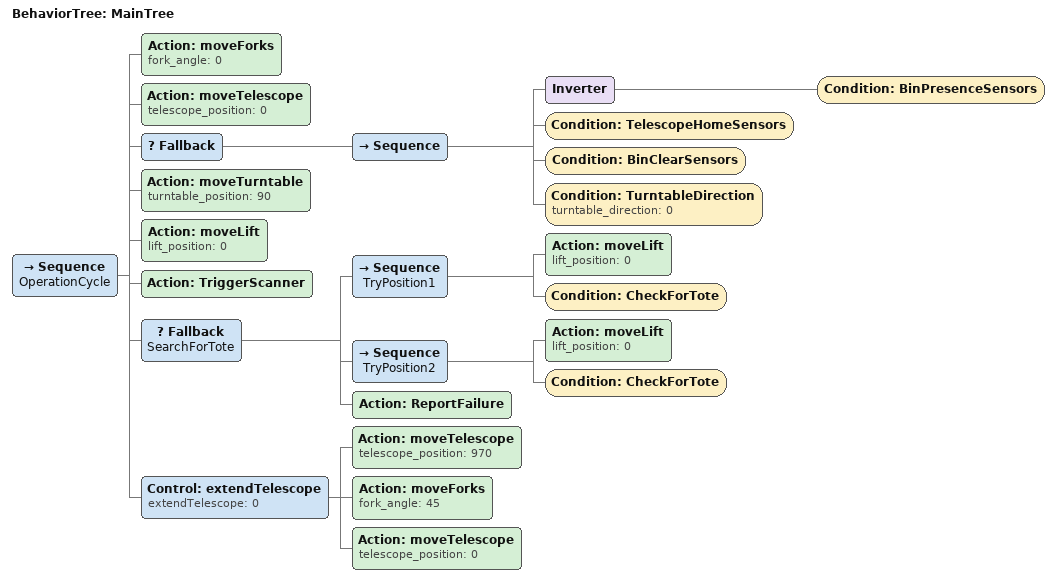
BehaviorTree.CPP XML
<?xml version="1.0"?>
<root main_tree_to_execute="MainTree">
    <BehaviorTree ID="MainTree">
        <Sequence name="OperationCycle">
            <Action ID="moveForks" fork_angle="0"/>
            <Action ID="moveTelescope" telescope_position="0"/>
            <Fallback>
                <Sequence>
                    <Inverter>
                        <Condition ID="BinPresenceSensors"/>
                    </Inverter>
                    <Condition ID="TelescopeHomeSensors"/>
                    <Condition ID="BinClearSensors"/>
                    <Condition ID="TurntableDirection" turntable_direction="0"/>
                </Sequence>
            </Fallback>
            <Action ID="moveTurntable" turntable_position="90"/>
            <Action ID="moveLift" lift_position="0"/>
            <Action ID="TriggerScanner"/>
            <Fallback name="SearchForTote">
                <Sequence name="TryPosition1">
                    <Action ID="moveLift" lift_position="0"/>
                    <Condition ID="CheckForTote"/>
                </Sequence>
                <Sequence name="TryPosition2">
                    <Action ID="moveLift" lift_position="0"/>
                    <Condition ID="CheckForTote"/>
                </Sequence>
                <Action ID="ReportFailure"/>
            </Fallback>
            <Control ID="extendTelescope" extendTelescope="0">
                <Action ID="moveTelescope" telescope_position="970"/>
                <Action ID="moveForks" fork_angle="45"/>
                <Action ID="moveTelescope" telescope_position="0"/>
            </Control>
        </Sequence>
    </BehaviorTree>
</root>
